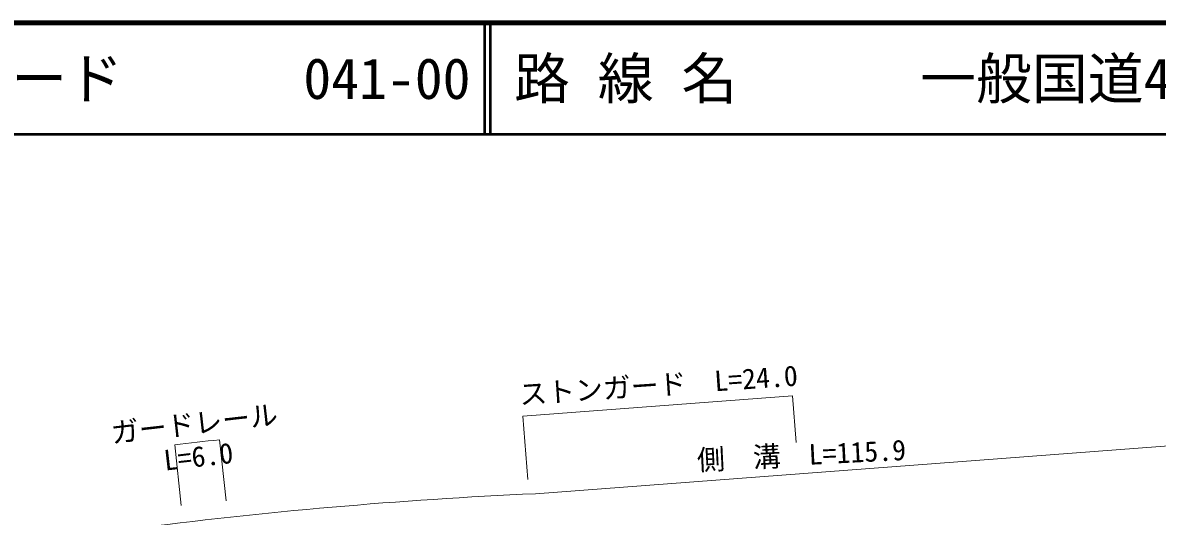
# Model space of a CAD drawing. Units: millimetres, scale not verified. Extents: x -1282 to 680000, y 1140 to 380000.
# Drawn here: x 136396 to 237964, y 335786 to 380000 of the extents above; entities that cross this region are included whole.
import ezdxf
from ezdxf.enums import TextEntityAlignment as Align

# ---------------------------------------------------------------- set-up
doc = ezdxf.new("R2010")
doc.units = ezdxf.units.MM
doc.header["$LTSCALE"] = 1000
for name, color, linetype, lineweight in [('M-STR-HTXT', 7, 'Continuous', 13), ('M-TTL', 2, 'Continuous', 140), ('M-TTL-LINE', 7, 'Continuous', 50)]:
    doc.layers.add(name, color=color, linetype=linetype, lineweight=lineweight)
doc.layers.add('M-TTL-TXT', color=7, linetype='Continuous')
doc.styles.add('ＭＳ ゴシック', font='')
doc.styles.get('ＭＳ ゴシック').set_extended_font_data('MS Gothic')

msp = doc.modelspace()

# ---------------------------------------------------------------- linework, layer by layer
at = {"layer": 'M-STR-HTXT'}
for p, q in [((205307, 346573), (181174, 344747)), ((205307, 346573), (205624, 342386)), ((181174, 344747), (181602, 339093)), ((154002, 342644), (154601, 337171)), ((253575, 343205), (182289, 337812)), ((150584, 336743), (150003, 342188))]:
    msp.add_line(p, q, dxfattribs=at)
for centre, radius, start, end in [((201570, -91759), 437000, 96.2491, 96.77676), ((201580, -91755), 430000, 92.57122, 97.43274)]:
    msp.add_arc(centre, radius, start, end, dxfattribs=at)
at = {"layer": 'M-TTL'}
msp.add_line((680000, 380000), (40000, 380000), dxfattribs=at)
at = {"layer": 'M-TTL-LINE'}
for p, q in [((177750, 380000), (177750, 370000)), ((178250, 380000), (178250, 370000)), ((40000, 370000), (680000, 370000))]:
    msp.add_line(p, q, dxfattribs=at)

# ---------------------------------------------------------------- texts
at = {"layer": 'M-STR-HTXT', "style": 'ＭＳ ゴシック'}
for s, rotation, p in [('ストンガード\u3000L=24.0', 3.914, (180947, 345240)), ('ガードレール', 6.513, (144475, 341788)), ('L=6.0', 6.513, (149196, 339332))]:
    msp.add_text(s, height=1833, rotation=rotation, dxfattribs=at).set_placement(p, align=Align.BOTTOM_LEFT)
msp.add_text('側\u3000溝\u3000L=115.9', height=1833, rotation=2.873, dxfattribs=at).set_placement((206188, 339822), align=Align.BOTTOM_CENTER)
at = {"layer": 'M-TTL-TXT', "style": 'ＭＳ ゴシック'}
for s, p in [('図面コード', (120380, 375000)), ('路 線 名', (180380, 375000)), ('一般国道434号', (216734, 375000)), ('041-00', (161521, 375000))]:
    msp.add_text(s, height=3666, dxfattribs=at).set_placement(p, align=Align.MIDDLE_LEFT)

doc.saveas('drawing.dxf')
